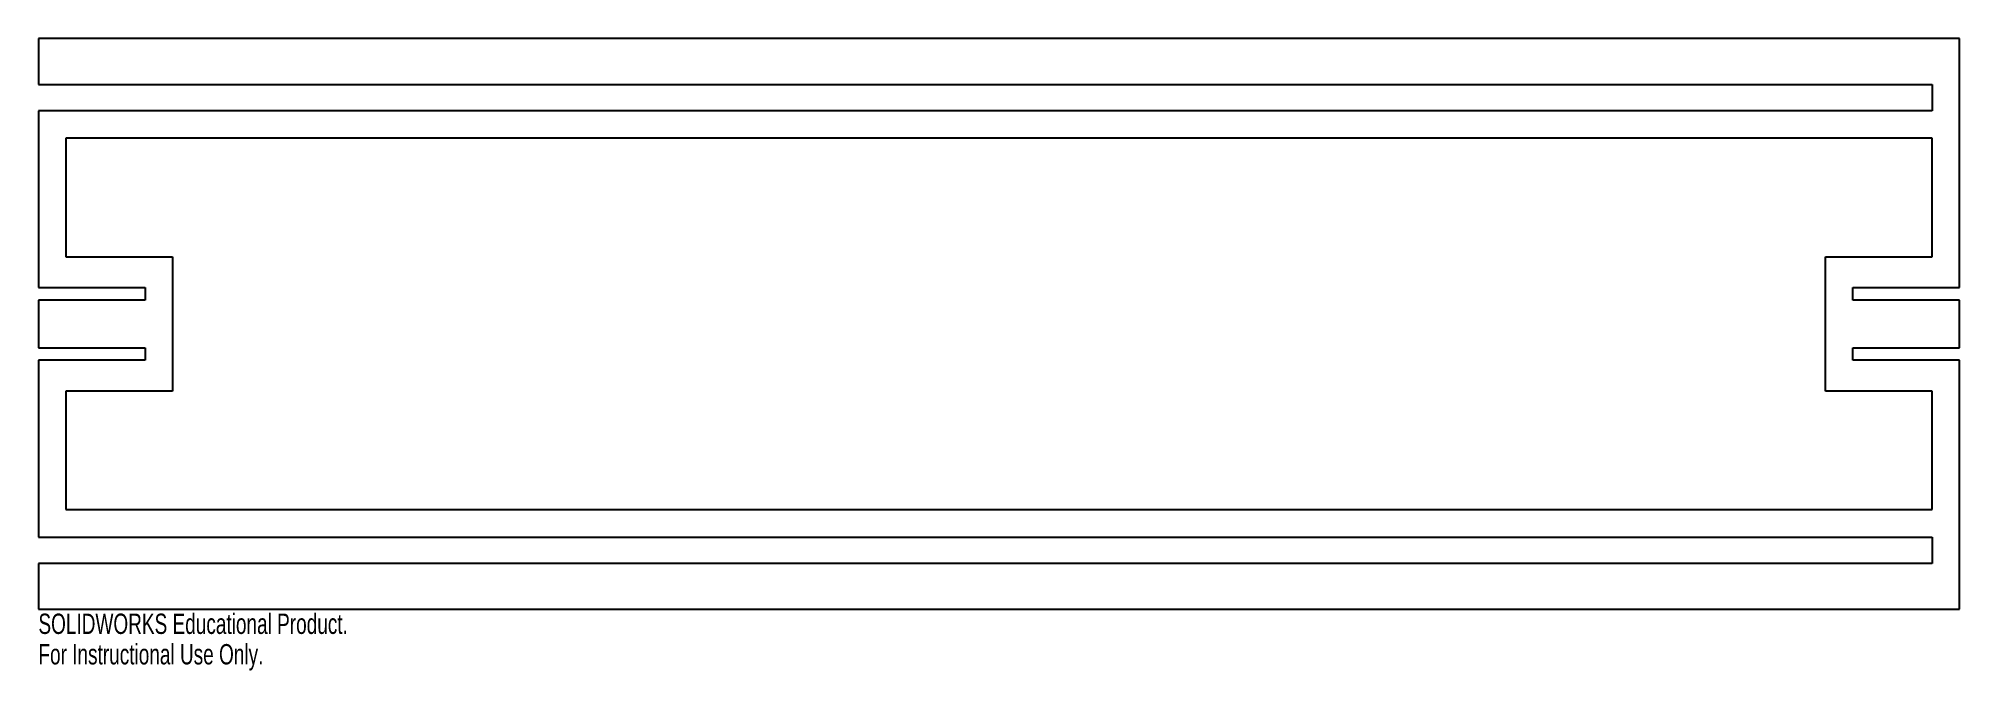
# Model space of a CAD drawing. Header units: inches. Extents: x -9 to 9, y -3.2 to 2.7.
import ezdxf

# ---------------------------------------------------------------- set-up
doc = ezdxf.new("R2010")
doc.units = ezdxf.units.IN
doc.header["$MEASUREMENT"] = 0
doc.styles.add('SLDTEXTSTYLE0', font='TXT', dxfattribs={"width": 0.7})

msp = doc.modelspace()

# ---------------------------------------------------------------- linework, layer by layer
at = {"color": 7, "linetype": 'Continuous', "lineweight": 25}
for p, q in [((9.004, 2.673125), (-9.004, 2.673125)), ((-9.004, 2.673125), (-9.004, 2.24325)), ((9.004, 0.33975), (9.004, 2.673125)), ((-9.004, 2.24325), (8.746, 2.24325)), ((8.746, 2.24325), (8.746, 1.99625)), ((-9.004, 1.99625), (-9.004, 0.33975)), ((8.746, 1.99625), (-9.004, 1.99625)), ((-8.746, 1.73825), (-8.746, 0.629)), ((8.746, 1.73825), (-8.746, 1.73825)), ((8.746, 0.629), (8.746, 1.73825)), ((-8.746, 0.629), (-7.746, 0.629)), ((-7.746, 0.629), (-7.746, -0.629)), ((7.746, 0.629), (8.746, 0.629)), ((7.746, -0.629), (7.746, 0.629)), ((-9.004, 0.33975), (-8.004, 0.33975)), ((-8.004, 0.22275), (-9.004, 0.22275)), ((-9.004, 0.22275), (-9.004, -0.22275)), ((-8.004, 0.33975), (-8.004, 0.22275)), ((8.004, 0.22275), (8.004, 0.33975)), ((8.004, 0.33975), (9.004, 0.33975)), ((9.004, 0.22275), (8.004, 0.22275)), ((9.004, -0.22275), (9.004, 0.22275)), ((-9.004, -0.22275), (-8.004, -0.22275)), ((-8.004, -0.33975), (-9.004, -0.33975)), ((-9.004, -0.33975), (-9.004, -1.99625)), ((-8.004, -0.22275), (-8.004, -0.33975)), ((8.004, -0.33975), (8.004, -0.22275)), ((8.004, -0.22275), (9.004, -0.22275)), ((9.004, -0.33975), (8.004, -0.33975)), ((9.004, -2.673125), (9.004, -0.33975)), ((-8.746, -0.629), (-8.746, -1.73825)), ((-7.746, -0.629), (-8.746, -0.629)), ((8.746, -0.629), (7.746, -0.629)), ((8.746, -1.73825), (8.746, -0.629)), ((-8.746, -1.73825), (8.746, -1.73825)), ((-9.004, -1.99625), (8.746, -1.99625)), ((8.746, -1.99625), (8.746, -2.24325)), ((8.746, -2.24325), (-9.004, -2.24325)), ((-9.004, -2.24325), (-9.004, -2.673125)), ((-9.004, -2.673125), (9.004, -2.673125))]:
    msp.add_line(p, q, dxfattribs=at)

# ---------------------------------------------------------------- texts
at = {"color": 7, "linetype": 'Continuous', "char_height": 0.1903, "attachment_point": 1, "style": 'SLDTEXTSTYLE0'}
for s, insert in [('SOLIDWORKS Educational Product.', (-9.004, -2.713265)), ('For Instructional Use Only.', (-9.004, -2.998715))]:
    msp.add_mtext(s, dxfattribs=dict(at, insert=insert))

doc.saveas('drawing.dxf')
